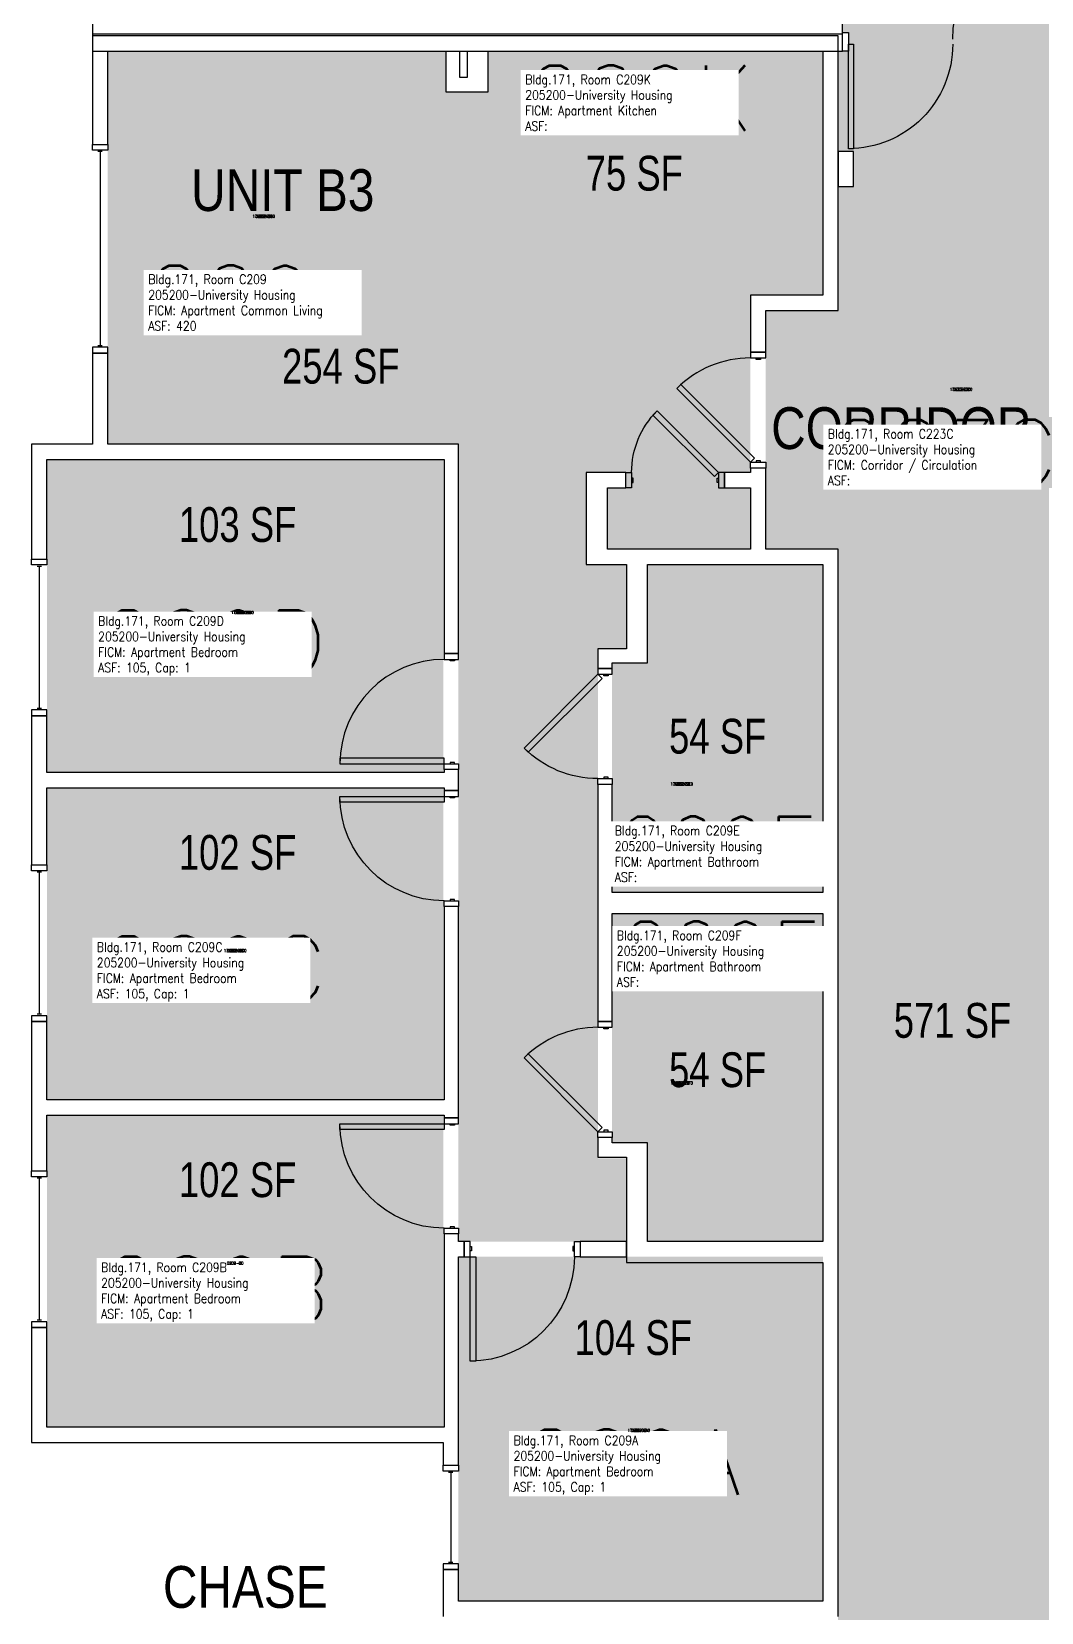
# Model space of a CAD drawing. Header units: inches. Extents: x 56 to 3925, y -1092 to 1472.
# Drawn here: x 2045 to 2394, y 441 to 986 of the extents above; entities that cross this region are included whole.
import ezdxf
from ezdxf.enums import TextEntityAlignment as Align

# ---------------------------------------------------------------- set-up
doc = ezdxf.new("R2010")
doc.units = ezdxf.units.IN
doc.header["$LTSCALE"] = 48
doc.header["$MEASUREMENT"] = 0
for name, color, linetype in [('A-DOOR', 2, 'Continuous'), ('A-GLAZ', 1, 'Continuous'), ('A-IDEN-RNUM', 7, 'Continuous'), ('A-IDEN-SNUM', 4, 'Continuous'), ('A-IDEN-VNUM', 4, 'Continuous'), ('A-MISC', 1, 'Continuous'), ('A-WALL', 5, 'Continuous'), ('AREA-TEXT', 3, 'Continuous'), ('Rooms-Category-Color', 7, 'Continuous'), ('Rooms-College-Color', 7, 'Continuous'), ('Rooms-Department-Color', 7, 'Continuous'), ('Rooms-Division-Color', 7, 'Continuous'), ('Rooms-Information', 7, 'Continuous')]:
    doc.layers.add(name, color=color, linetype=linetype)
doc.styles.add('AREA', font='arial.ttf', dxfattribs={"width": 0.75, "height": 12})
doc.styles.add('ROOMSNUMBER', font='txt.shx', dxfattribs={"height": 0.03})
doc.styles.add('ROOMVNUMBER', font='simplex.shx', dxfattribs={"width": 0.85})
doc.styles.get("Standard").update_dxf_attribs({"font": 'ARIALN.TTF'})

msp = doc.modelspace()

# ---------------------------------------------------------------- hatches: boundary and pattern name
at = {"layer": 'Rooms-Category-Color', "true_color": 0xadadad}
msp.add_hatch(color=253, dxfattribs=at).paths.add_polyline_path([(2280.86, 187.89), (2285.45, 192.48), (2286.69, 191.24), (2320.1, 224.65), (2316.13, 228.62), (2323.65, 236.14), (2323.65, 807.29), (2298.65, 807.29), (2298.65, 889.62), (2323.65, 889.62), (2323.65, 932.39), (2328.92, 932.39), (2328.92, 944.39), (2323.65, 944.39), (2323.65, 979.01), (2327.17, 979.01), (2327.17, 985.51), (2325.17, 985.51), (2325.17, 993.01), (2328.92, 993.01), (2328.92, 1032.14), (2325.17, 1032.14), (2325.17, 1109.63), (2428.66, 1109.63), (2428.66, 1032.14), (2396.8, 1032.14), (2396.8, 1020.14), (2401.17, 1020.14), (2401.17, 985.51), (2399.17, 985.51), (2399.17, 979.01), (2397.42, 979.01), (2397.42, 932.39), (2403.3, 932.39), (2403.3, 889.62), (2428.3, 889.62), (2428.3, 807.29), (2403.3, 807.29), (2403.3, 202.67), (2372.69, 172.06), (2368.53, 176.22), (2359.61, 167.29), (2363.76, 163.14), (2339.28, 138.65), (2336.36, 141.57), (2331.77, 136.97)])
at = {"layer": 'Rooms-Category-Color', "true_color": 0x728ef3}
for points in [[(2188.27, 979.01), (2188.27, 894.87), (2293.4, 894.87), (2293.4, 833.74), (2284.45, 833.74), (2284.45, 828.49), (2293.4, 828.49), (2293.4, 807.29), (2244.02, 807.29), (2244.02, 828.49), (2250.45, 828.49), (2250.45, 833.74), (2236.77, 833.74), (2236.77, 802.04), (2250.65, 802.04), (2250.65, 772.92), (2240.77, 772.92), (2240.77, 597.26), (2250.65, 597.26), (2250.65, 568.51), (2192.65, 568.51), (2192.65, 843.51), (2071.65, 843.51), (2071.65, 979.01)], [(2318.4, 894.87), (2188.27, 894.87), (2188.27, 965.01), (2202.9, 965.01), (2202.9, 979.01), (2318.4, 979.01)], [(2050.65, 838.26), (2050.65, 730.26), (2187.4, 730.26), (2187.4, 838.26)], [(2318.4, 688.9), (2245.65, 688.9), (2245.65, 768.04), (2257.9, 768.04), (2257.9, 802.04), (2318.4, 802.04)], [(2050.65, 617.39), (2187.4, 617.39), (2187.4, 725.01), (2050.65, 725.01)], [(2318.4, 568.51), (2257.9, 568.51), (2257.9, 602.51), (2245.65, 602.51), (2245.65, 681.65), (2318.4, 681.65)], [(2187.4, 504.51), (2050.65, 504.51), (2050.65, 612.14), (2187.4, 612.14)], [(2318.4, 444.51), (2192.65, 444.51), (2192.65, 563.26), (2318.4, 563.26)]]:
    msp.add_hatch(color=171, dxfattribs=at).paths.add_polyline_path(points)
at = {"layer": 'Rooms-College-Color', "true_color": 0xadadad}
for points in [[(2280.86, 187.89), (2285.45, 192.48), (2286.69, 191.24), (2320.1, 224.65), (2316.13, 228.62), (2323.65, 236.14), (2323.65, 807.29), (2298.65, 807.29), (2298.65, 889.62), (2323.65, 889.62), (2323.65, 932.39), (2328.92, 932.39), (2328.92, 944.39), (2323.65, 944.39), (2323.65, 979.01), (2327.17, 979.01), (2327.17, 985.51), (2325.17, 985.51), (2325.17, 993.01), (2328.92, 993.01), (2328.92, 1032.14), (2325.17, 1032.14), (2325.17, 1109.63), (2428.66, 1109.63), (2428.66, 1032.14), (2396.8, 1032.14), (2396.8, 1020.14), (2401.17, 1020.14), (2401.17, 985.51), (2399.17, 985.51), (2399.17, 979.01), (2397.42, 979.01), (2397.42, 932.39), (2403.3, 932.39), (2403.3, 889.62), (2428.3, 889.62), (2428.3, 807.29), (2403.3, 807.29), (2403.3, 202.67), (2372.69, 172.06), (2368.53, 176.22), (2359.61, 167.29), (2363.76, 163.14), (2339.28, 138.65), (2336.36, 141.57), (2331.77, 136.97)], [(2188.27, 979.01), (2188.27, 894.87), (2293.4, 894.87), (2293.4, 833.74), (2284.45, 833.74), (2284.45, 828.49), (2293.4, 828.49), (2293.4, 807.29), (2244.02, 807.29), (2244.02, 828.49), (2250.45, 828.49), (2250.45, 833.74), (2236.77, 833.74), (2236.77, 802.04), (2250.65, 802.04), (2250.65, 772.92), (2240.77, 772.92), (2240.77, 597.26), (2250.65, 597.26), (2250.65, 568.51), (2192.65, 568.51), (2192.65, 843.51), (2071.65, 843.51), (2071.65, 979.01)], [(2318.4, 894.87), (2188.27, 894.87), (2188.27, 965.01), (2202.9, 965.01), (2202.9, 979.01), (2318.4, 979.01)], [(2050.65, 838.26), (2050.65, 730.26), (2187.4, 730.26), (2187.4, 838.26)], [(2318.4, 688.9), (2245.65, 688.9), (2245.65, 768.04), (2257.9, 768.04), (2257.9, 802.04), (2318.4, 802.04)], [(2050.65, 617.39), (2187.4, 617.39), (2187.4, 725.01), (2050.65, 725.01)], [(2318.4, 568.51), (2257.9, 568.51), (2257.9, 602.51), (2245.65, 602.51), (2245.65, 681.65), (2318.4, 681.65)], [(2187.4, 504.51), (2050.65, 504.51), (2050.65, 612.14), (2187.4, 612.14)], [(2318.4, 444.51), (2192.65, 444.51), (2192.65, 563.26), (2318.4, 563.26)]]:
    msp.add_hatch(color=253, dxfattribs=at).paths.add_polyline_path(points)
at = {"layer": 'Rooms-Department-Color', "true_color": 0xacacac}
msp.add_hatch(color=253, dxfattribs=at).paths.add_polyline_path([(2280.86, 187.89), (2285.45, 192.48), (2286.69, 191.24), (2320.1, 224.65), (2316.13, 228.62), (2323.65, 236.14), (2323.65, 807.29), (2298.65, 807.29), (2298.65, 889.62), (2323.65, 889.62), (2323.65, 932.39), (2328.92, 932.39), (2328.92, 944.39), (2323.65, 944.39), (2323.65, 979.01), (2327.17, 979.01), (2327.17, 985.51), (2325.17, 985.51), (2325.17, 993.01), (2328.92, 993.01), (2328.92, 1032.14), (2325.17, 1032.14), (2325.17, 1109.63), (2428.66, 1109.63), (2428.66, 1032.14), (2396.8, 1032.14), (2396.8, 1020.14), (2401.17, 1020.14), (2401.17, 985.51), (2399.17, 985.51), (2399.17, 979.01), (2397.42, 979.01), (2397.42, 932.39), (2403.3, 932.39), (2403.3, 889.62), (2428.3, 889.62), (2428.3, 807.29), (2403.3, 807.29), (2403.3, 202.67), (2372.69, 172.06), (2368.53, 176.22), (2359.61, 167.29), (2363.76, 163.14), (2339.28, 138.65), (2336.36, 141.57), (2331.77, 136.97)])
at = {"layer": 'Rooms-Department-Color', "true_color": 0x604aed}
for points in [[(2188.27, 979.01), (2188.27, 894.87), (2293.4, 894.87), (2293.4, 833.74), (2284.45, 833.74), (2284.45, 828.49), (2293.4, 828.49), (2293.4, 807.29), (2244.02, 807.29), (2244.02, 828.49), (2250.45, 828.49), (2250.45, 833.74), (2236.77, 833.74), (2236.77, 802.04), (2250.65, 802.04), (2250.65, 772.92), (2240.77, 772.92), (2240.77, 597.26), (2250.65, 597.26), (2250.65, 568.51), (2192.65, 568.51), (2192.65, 843.51), (2071.65, 843.51), (2071.65, 979.01)], [(2318.4, 894.87), (2188.27, 894.87), (2188.27, 965.01), (2202.9, 965.01), (2202.9, 979.01), (2318.4, 979.01)], [(2050.65, 838.26), (2050.65, 730.26), (2187.4, 730.26), (2187.4, 838.26)], [(2318.4, 688.9), (2245.65, 688.9), (2245.65, 768.04), (2257.9, 768.04), (2257.9, 802.04), (2318.4, 802.04)], [(2050.65, 617.39), (2187.4, 617.39), (2187.4, 725.01), (2050.65, 725.01)], [(2318.4, 568.51), (2257.9, 568.51), (2257.9, 602.51), (2245.65, 602.51), (2245.65, 681.65), (2318.4, 681.65)], [(2187.4, 504.51), (2050.65, 504.51), (2050.65, 612.14), (2187.4, 612.14)], [(2318.4, 444.51), (2192.65, 444.51), (2192.65, 563.26), (2318.4, 563.26)]]:
    msp.add_hatch(color=173, dxfattribs=at).paths.add_polyline_path(points)
at = {"layer": 'Rooms-Division-Color', "true_color": 0xadadad}
msp.add_hatch(color=253, dxfattribs=at).paths.add_polyline_path([(2280.86, 187.89), (2285.45, 192.48), (2286.69, 191.24), (2320.1, 224.65), (2316.13, 228.62), (2323.65, 236.14), (2323.65, 807.29), (2298.65, 807.29), (2298.65, 889.62), (2323.65, 889.62), (2323.65, 932.39), (2328.92, 932.39), (2328.92, 944.39), (2323.65, 944.39), (2323.65, 979.01), (2327.17, 979.01), (2327.17, 985.51), (2325.17, 985.51), (2325.17, 993.01), (2328.92, 993.01), (2328.92, 1032.14), (2325.17, 1032.14), (2325.17, 1109.63), (2428.66, 1109.63), (2428.66, 1032.14), (2396.8, 1032.14), (2396.8, 1020.14), (2401.17, 1020.14), (2401.17, 985.51), (2399.17, 985.51), (2399.17, 979.01), (2397.42, 979.01), (2397.42, 932.39), (2403.3, 932.39), (2403.3, 889.62), (2428.3, 889.62), (2428.3, 807.29), (2403.3, 807.29), (2403.3, 202.67), (2372.69, 172.06), (2368.53, 176.22), (2359.61, 167.29), (2363.76, 163.14), (2339.28, 138.65), (2336.36, 141.57), (2331.77, 136.97)])
at = {"layer": 'Rooms-Division-Color', "true_color": 0x604aed}
for points in [[(2188.27, 979.01), (2188.27, 894.87), (2293.4, 894.87), (2293.4, 833.74), (2284.45, 833.74), (2284.45, 828.49), (2293.4, 828.49), (2293.4, 807.29), (2244.02, 807.29), (2244.02, 828.49), (2250.45, 828.49), (2250.45, 833.74), (2236.77, 833.74), (2236.77, 802.04), (2250.65, 802.04), (2250.65, 772.92), (2240.77, 772.92), (2240.77, 597.26), (2250.65, 597.26), (2250.65, 568.51), (2192.65, 568.51), (2192.65, 843.51), (2071.65, 843.51), (2071.65, 979.01)], [(2318.4, 894.87), (2188.27, 894.87), (2188.27, 965.01), (2202.9, 965.01), (2202.9, 979.01), (2318.4, 979.01)], [(2050.65, 838.26), (2050.65, 730.26), (2187.4, 730.26), (2187.4, 838.26)], [(2318.4, 688.9), (2245.65, 688.9), (2245.65, 768.04), (2257.9, 768.04), (2257.9, 802.04), (2318.4, 802.04)], [(2050.65, 617.39), (2187.4, 617.39), (2187.4, 725.01), (2050.65, 725.01)], [(2318.4, 568.51), (2257.9, 568.51), (2257.9, 602.51), (2245.65, 602.51), (2245.65, 681.65), (2318.4, 681.65)], [(2187.4, 504.51), (2050.65, 504.51), (2050.65, 612.14), (2187.4, 612.14)], [(2318.4, 444.51), (2192.65, 444.51), (2192.65, 563.26), (2318.4, 563.26)]]:
    msp.add_hatch(color=173, dxfattribs=at).paths.add_polyline_path(points)

# ---------------------------------------------------------------- linework, layer by layer
at = {"layer": 'A-DOOR'}
for p, q in [((2325.17, 979.01), (2325.17, 985.51)), ((2325.17, 985.51), (2327.17, 985.51)), ((2327.17, 985.51), (2327.17, 979.01)), ((2327.17, 981.39), (2328.92, 981.39)), ((2327.17, 945.39), (2327.17, 981.39)), ((2328.92, 981.39), (2328.92, 945.39)), ((2327.17, 979.01), (2325.17, 979.01)), ((2328.92, 945.39), (2327.17, 945.39))]:
    msp.add_line(p, q, dxfattribs=at)
for points in [[(2298.65, 873.23), (2298.65, 875.23), (2293.4, 875.23), (2293.4, 873.23)], [(2296.9, 873.23), (2296.9, 872.73), (2295.4, 872.73), (2295.4, 873.23)], [(2293.4, 837.23), (2294.81, 838.64), (2269.35, 864.1), (2267.94, 862.69)], [(2282.4, 833.74), (2280.98, 832.33), (2259.77, 853.54), (2261.18, 854.96)], [(2298.65, 837.23), (2298.65, 835.23), (2293.4, 835.23), (2293.4, 837.23)], [(2296.9, 837.23), (2296.9, 837.73), (2295.4, 837.73), (2295.4, 837.23)], [(2252.4, 828.49), (2250.4, 828.49), (2250.4, 833.74), (2252.4, 833.74)], [(2252.4, 830.24), (2252.9, 830.24), (2252.9, 831.74), (2252.4, 831.74)], [(2282.4, 830.24), (2281.9, 830.24), (2281.9, 831.74), (2282.4, 831.74)], [(2282.4, 828.49), (2284.4, 828.49), (2284.4, 833.74), (2282.4, 833.74)], [(2192.65, 769.26), (2192.65, 771.26), (2187.77, 771.26), (2187.77, 769.26)], [(2191.27, 769.26), (2191.27, 768.76), (2189.77, 768.76), (2189.77, 769.26)], [(2240.77, 764.15), (2242.18, 762.74), (2216.73, 737.28), (2215.31, 738.7)], [(2245.65, 764.15), (2245.65, 766.15), (2240.77, 766.15), (2240.77, 764.15)], [(2244.27, 764.15), (2244.27, 763.65), (2242.77, 763.65), (2242.77, 764.15)], [(2187.77, 733.26), (2187.77, 735.26), (2151.77, 735.26), (2151.77, 733.26)], [(2192.65, 733.26), (2192.65, 731.26), (2187.77, 731.26), (2187.77, 733.26)], [(2191.27, 733.26), (2191.27, 733.76), (2189.77, 733.76), (2189.77, 733.26)], [(2245.65, 728.15), (2245.65, 726.15), (2240.77, 726.15), (2240.77, 728.15)], [(2244.27, 728.15), (2244.27, 728.65), (2242.77, 728.65), (2242.77, 728.15)], [(2187.77, 722.01), (2187.77, 720.01), (2151.77, 720.01), (2151.77, 722.01)], [(2192.65, 722.01), (2192.65, 724.01), (2187.77, 724.01), (2187.77, 722.01)], [(2191.27, 722.01), (2191.27, 721.51), (2189.77, 721.51), (2189.77, 722.01)], [(2192.65, 686.01), (2192.65, 684.01), (2187.77, 684.01), (2187.77, 686.01)], [(2191.27, 686.01), (2191.27, 686.51), (2189.77, 686.51), (2189.77, 686.01)], [(2245.65, 642.4), (2245.65, 644.4), (2240.77, 644.4), (2240.77, 642.4)], [(2244.27, 642.4), (2244.27, 641.9), (2242.77, 641.9), (2242.77, 642.4)], [(2240.77, 606.4), (2242.18, 607.82), (2216.73, 633.27), (2215.31, 631.86)], [(2192.65, 609.14), (2192.65, 611.14), (2187.77, 611.14), (2187.77, 609.14)], [(2187.77, 609.14), (2187.77, 607.14), (2151.77, 607.14), (2151.77, 609.14)], [(2191.27, 609.14), (2191.27, 608.64), (2189.77, 608.64), (2189.77, 609.14)], [(2245.65, 606.4), (2245.65, 604.4), (2240.77, 604.4), (2240.77, 606.4)], [(2244.27, 606.4), (2244.27, 606.9), (2242.77, 606.9), (2242.77, 606.4)], [(2192.65, 573.14), (2192.65, 571.14), (2187.77, 571.14), (2187.77, 573.14)], [(2191.27, 573.14), (2191.27, 573.64), (2189.77, 573.64), (2189.77, 573.14)], [(2196.64, 568.51), (2194.64, 568.51), (2194.64, 563.26), (2196.64, 563.26)], [(2232.64, 568.51), (2234.64, 568.51), (2234.64, 563.26), (2232.64, 563.26)], [(2196.64, 566.76), (2197.14, 566.76), (2197.14, 565.26), (2196.64, 565.26)], [(2196.64, 563.26), (2198.64, 563.26), (2198.64, 527.26), (2196.64, 527.26)], [(2232.64, 566.76), (2232.14, 566.76), (2232.14, 565.26), (2232.64, 565.26)]]:
    msp.add_lwpolyline(points, close=True, dxfattribs=at)
at = {"layer": 'A-DOOR', "extrusion": (0, 0, -1)}
for centre, radius, start, end in [((-2399.17, 983.14), 36, 0.0006, 90.0006), ((-2327.17, 981.39), 36, 180.0006, 270.0006), ((-2282.4, 833.74), 30, 0, 45), ((-2240.77, 764.15), 36, 270, 315), ((-2187.77, 722.01), 36, 270, 0), ((-2187.77, 609.14), 36, 270, 0), ((-2196.64, 563.26), 36, 180, 270)]:
    msp.add_arc(centre, radius, start, end, dxfattribs=at)
at = {"layer": 'A-DOOR'}
for centre, end in [((2293.4, 837.23), 135), ((2187.77, 733.26), 180), ((2240.77, 606.4), 135)]:
    msp.add_arc(centre, 36, 90, end, dxfattribs=at)
at = {"layer": 'A-GLAZ'}
for p, q in [((2069.77, 944.39), (2068.27, 944.39)), ((2069.02, 944.39), (2069.02, 877.39)), ((2069.77, 877.39), (2068.27, 877.39)), ((2048.77, 801.36), (2047.27, 801.36)), ((2048.02, 801.36), (2048.02, 752.36)), ((2048.77, 752.36), (2047.27, 752.36)), ((2048.77, 695.89), (2047.27, 695.89)), ((2048.02, 695.89), (2048.02, 646.89)), ((2048.77, 646.89), (2047.27, 646.89)), ((2048.77, 590.36), (2047.27, 590.36)), ((2048.02, 590.36), (2048.02, 541.36)), ((2048.77, 541.36), (2047.27, 541.36)), ((2190.77, 488.89), (2189.27, 488.89)), ((2190.02, 488.89), (2190.02, 457.89)), ((2190.77, 457.89), (2189.27, 457.89))]:
    msp.add_line(p, q, dxfattribs=at)
for points in [[(2066.4, 944.89), (2066.4, 946.89), (2071.65, 946.89), (2071.65, 944.89)], [(2066.4, 876.89), (2066.4, 874.89), (2071.65, 874.89), (2071.65, 876.89)], [(2045.4, 801.86), (2045.4, 803.86), (2050.65, 803.86), (2050.65, 801.86)], [(2045.4, 751.86), (2045.4, 749.86), (2050.65, 749.86), (2050.65, 751.86)], [(2045.4, 696.39), (2045.4, 698.39), (2050.65, 698.39), (2050.65, 696.39)], [(2045.4, 646.39), (2045.4, 644.39), (2050.65, 644.39), (2050.65, 646.39)], [(2045.4, 590.86), (2045.4, 592.86), (2050.65, 592.86), (2050.65, 590.86)], [(2045.4, 540.86), (2045.4, 538.86), (2050.65, 538.86), (2050.65, 540.86)], [(2187.4, 489.39), (2187.4, 491.39), (2192.65, 491.39), (2192.65, 489.39)], [(2187.4, 457.39), (2187.4, 455.39), (2192.65, 455.39), (2192.65, 457.39)]]:
    msp.add_lwpolyline(points, close=True, dxfattribs=at)
at = {"layer": 'A-WALL'}
for p, q in [((2066.4, 993.01), (2066.4, 979.01)), ((2325.17, 979.01), (2325.17, 993.01)), ((2066.4, 985.01), (2325.17, 985.01)), ((2066.4, 984.26), (2066.4, 946.89)), ((2323.65, 984.26), (2066.4, 984.26)), ((2323.65, 889.62), (2323.65, 984.26)), ((2066.4, 979.01), (2325.17, 979.01)), ((2071.65, 946.89), (2071.65, 979.01)), ((2071.65, 979.01), (2188.27, 979.01)), ((2188.27, 979.01), (2188.27, 965.01)), ((2193.15, 979.01), (2195.65, 979.01)), ((2193.15, 969.89), (2193.15, 979.01)), ((2195.65, 979.01), (2195.65, 969.89)), ((2202.9, 979.01), (2318.4, 979.01)), ((2202.9, 965.01), (2202.9, 979.01)), ((2318.4, 979.01), (2318.4, 894.87)), ((2188.27, 965.01), (2202.9, 965.01)), ((2195.65, 969.89), (2193.15, 969.89)), ((2066.4, 946.89), (2071.65, 946.89)), ((2328.92, 944.39), (2323.65, 944.39)), ((2323.65, 944.39), (2323.65, 939.14)), ((2328.92, 932.39), (2328.92, 944.39)), ((2323.65, 939.14), (2323.67, 939.14)), ((2323.67, 937.64), (2323.65, 937.64)), ((2323.65, 937.64), (2323.65, 932.39)), ((2323.67, 939.14), (2323.67, 937.64)), ((2323.65, 932.39), (2328.92, 932.39)), ((2293.4, 894.87), (2293.4, 875.23)), ((2318.4, 894.87), (2293.4, 894.87)), ((2298.65, 875.23), (2298.65, 889.62)), ((2298.65, 889.62), (2323.65, 889.62)), ((2066.4, 874.89), (2066.4, 843.51)), ((2071.65, 874.89), (2066.4, 874.89)), ((2071.65, 843.51), (2071.65, 874.89)), ((2293.4, 875.23), (2298.65, 875.23)), ((2045.4, 843.51), (2045.4, 803.86)), ((2066.4, 843.51), (2045.4, 843.51)), ((2192.65, 843.51), (2071.65, 843.51)), ((2192.65, 771.26), (2192.65, 843.51)), ((2050.65, 803.86), (2050.65, 838.26)), ((2050.65, 838.26), (2187.77, 838.26)), ((2187.77, 838.26), (2187.77, 771.26)), ((2293.4, 835.23), (2293.4, 833.74)), ((2298.65, 835.23), (2293.4, 835.23)), ((2298.65, 807.29), (2298.65, 835.23)), ((2236.77, 833.74), (2236.77, 802.04)), ((2250.4, 833.74), (2236.77, 833.74)), ((2250.4, 828.49), (2250.4, 833.74)), ((2293.4, 833.74), (2284.4, 833.74)), ((2284.4, 833.74), (2284.4, 828.49)), ((2244.02, 807.29), (2244.02, 828.49)), ((2244.02, 828.49), (2250.4, 828.49)), ((2284.4, 828.49), (2293.4, 828.49)), ((2293.4, 828.49), (2293.4, 807.29)), ((2293.4, 807.29), (2244.02, 807.29)), ((2323.65, 807.29), (2298.65, 807.29)), ((2323.65, 567.89), (2323.65, 807.29)), ((2045.4, 803.86), (2050.65, 803.86)), ((2236.77, 802.04), (2250.65, 802.04)), ((2250.65, 802.04), (2250.65, 772.92)), ((2257.9, 768.04), (2257.9, 802.04)), ((2257.9, 802.04), (2318.4, 802.04)), ((2318.4, 802.04), (2318.4, 688.9)), ((2187.77, 771.26), (2192.65, 771.26)), ((2240.77, 772.92), (2240.77, 766.15)), ((2250.65, 772.92), (2240.77, 772.92)), ((2240.77, 766.15), (2245.65, 766.15)), ((2245.65, 766.15), (2245.65, 768.04)), ((2245.65, 768.04), (2257.9, 768.04)), ((2045.4, 749.86), (2045.4, 698.39)), ((2050.65, 749.86), (2045.4, 749.86)), ((2050.65, 730.26), (2050.65, 749.86)), ((2187.77, 731.26), (2187.77, 730.26)), ((2192.65, 731.26), (2187.77, 731.26)), ((2192.65, 724.01), (2192.65, 731.26)), ((2187.77, 730.26), (2050.65, 730.26)), ((2240.77, 726.15), (2240.77, 644.4)), ((2245.65, 726.15), (2240.77, 726.15)), ((2245.65, 688.9), (2245.65, 726.15)), ((2050.65, 698.39), (2050.65, 725.01)), ((2050.65, 725.01), (2187.77, 725.01)), ((2187.77, 725.01), (2187.77, 724.01)), ((2187.77, 724.01), (2192.65, 724.01)), ((2045.4, 698.39), (2050.65, 698.39)), ((2318.4, 688.9), (2245.65, 688.9)), ((2187.77, 684.01), (2187.77, 617.39)), ((2192.65, 684.01), (2187.77, 684.01)), ((2192.65, 611.14), (2192.65, 684.01)), ((2245.65, 644.4), (2245.65, 681.65)), ((2245.65, 681.65), (2318.4, 681.65)), ((2318.4, 681.65), (2318.4, 568.51)), ((2050.65, 644.39), (2045.4, 644.39)), ((2045.4, 644.39), (2045.4, 592.86)), ((2050.65, 617.39), (2050.65, 644.39)), ((2240.77, 644.4), (2245.65, 644.4)), ((2187.77, 617.39), (2050.65, 617.39)), ((2050.65, 612.14), (2187.77, 612.14)), ((2050.65, 592.86), (2050.65, 612.14)), ((2187.77, 612.14), (2187.77, 611.14)), ((2187.77, 611.14), (2192.65, 611.14)), ((2240.77, 604.4), (2240.77, 597.64)), ((2245.65, 604.4), (2240.77, 604.4)), ((2245.65, 602.51), (2245.65, 604.4)), ((2257.9, 602.51), (2245.65, 602.51)), ((2257.9, 568.51), (2257.9, 602.51)), ((2240.77, 597.64), (2250.65, 597.64)), ((2250.65, 597.64), (2250.65, 561.26)), ((2045.4, 592.86), (2050.65, 592.86)), ((2187.77, 571.14), (2187.77, 504.51)), ((2192.65, 571.14), (2187.77, 571.14)), ((2192.65, 568.51), (2192.65, 571.14)), ((2194.64, 568.51), (2192.65, 568.51)), ((2194.64, 563.26), (2194.64, 568.51)), ((2250.65, 568.51), (2234.64, 568.51)), ((2234.64, 568.51), (2234.64, 563.26)), ((2250.65, 563.26), (2250.65, 568.51)), ((2318.4, 568.51), (2257.9, 568.51)), ((2323.65, 439.26), (2323.65, 567.89)), ((2192.65, 499.89), (2192.65, 563.26)), ((2192.65, 563.26), (2194.64, 563.26)), ((2234.64, 563.26), (2250.65, 563.26)), ((2250.65, 561.26), (2318.4, 561.26)), ((2318.4, 561.26), (2318.4, 444.51)), ((2045.4, 538.86), (2045.4, 499.26)), ((2050.65, 538.86), (2045.4, 538.86)), ((2050.65, 504.51), (2050.65, 538.86)), ((2187.77, 504.51), (2050.65, 504.51)), ((2045.4, 499.26), (2187.4, 499.26)), ((2187.4, 499.26), (2187.4, 491.39)), ((2192.65, 491.39), (2192.65, 499.89)), ((2187.4, 491.39), (2192.65, 491.39)), ((2187.4, 455.39), (2187.4, 439.26)), ((2192.65, 455.39), (2187.4, 455.39)), ((2192.65, 444.51), (2192.65, 455.39)), ((2318.4, 444.51), (2192.65, 444.51))]:
    msp.add_line(p, q, dxfattribs=at)

# ---------------------------------------------------------------- texts
at = {"layer": 'A-IDEN-RNUM', "style": 'ROOMSNUMBER', "width": 0.85}
for s, p in [('0209-K0', (2233.24, 954.89)), ('0209-00', (2125.5, 921.59)), ('0223-C0', (2366.05, 861.89)), ('0209-D0', (2118.14, 784.94)), ('0209-E0', (2269.69, 725.81)), ('0209-C0', (2115.63, 668.36)), ('0209-F0', (2269.69, 622.68)), ('0209-B0', (2115.63, 560.56)), ('0209-A0', (2254.89, 502.89))]:
    msp.add_text(s, height=1, dxfattribs=at).set_placement(p, align=Align.CENTER)
at = {"layer": 'A-IDEN-SNUM', "style": 'ROOMSNUMBER', "width": 0.85}
for s, p in [('1710C209K0', (2233.24, 954.89)), ('1710C20900', (2125.5, 921.59)), ('1710C223C0', (2366.05, 861.89)), ('1710C209D0', (2118.14, 784.94)), ('1710C209E0', (2269.69, 725.81)), ('1710C209C0', (2115.63, 668.36)), ('1710C209F0', (2269.69, 622.68)), ('1710C209B0', (2115.63, 560.56)), ('1710C209A0', (2254.89, 502.89))]:
    msp.add_text(s, height=1, dxfattribs=at).set_placement(p, align=Align.CENTER)
at = {"layer": 'A-IDEN-VNUM', "style": 'ROOMVNUMBER'}
for s, p in [('209K', (2255.35, 962.83)), ('209', (2114.04, 893.91)), ('223C', (2360.27, 840.62)), ('209D', (2108.01, 775.01)), ('209C', (2108.09, 662.57)), ('209B', (2109.05, 552.12)), ('209A', (2252.4, 492.46))]:
    msp.add_text(s, height=22.5, dxfattribs=at).set_placement(p, align=Align.MIDDLE_CENTER)
at = {"layer": 'A-IDEN-VNUM', "style": 'ROOMVNUMBER', "width": 0.9}
for s, p in [('209E', (2281.8, 703.8)), ('209F', (2282.5, 667.65))]:
    msp.add_text(s, height=22.5, dxfattribs=at).set_placement(p, align=Align.MIDDLE_CENTER)
at = {"layer": 'A-MISC'}
for s, p in [('UNIT B3', (2132.04, 923.91)), ('CORRIDOR', (2345.43, 841.82)), ('CHASE', (2119.12, 442.21))]:
    msp.add_text(s, height=14.4, dxfattribs=at).set_placement(p, align=Align.CENTER)
at = {"layer": 'AREA-TEXT', "style": 'AREA', "width": 0.75}
for s, p in [('75 SF', (2253.33, 936.94)), ('254 SF', (2152.06, 870.39)), ('103 SF', (2116.46, 815.78)), ('54 SF', (2282.08, 742.78)), ('102 SF', (2116.46, 702.72)), ('571 SF', (2363.1, 644.79)), ('54 SF', (2282.08, 627.77)), ('102 SF', (2116.46, 589.84)), ('104 SF', (2252.96, 535.4))]:
    msp.add_text(s, height=12, dxfattribs=at).set_placement(p, align=Align.MIDDLE_CENTER)

# ---------------------------------------------------------------- next in the draw order: texts
at = {"layer": 'Rooms-Information', "char_height": 3.2143, "width": 72, "attachment_point": 7, "style": 'ROOMVNUMBER', "bg_fill": 3, "box_fill_scale": 1.5, "bg_fill_color": 256, "bg_fill_true_color": 13158600, "bg_fill_transparency": 0}
for s, insert in [('Bldg.171, Room C209K^M^J205200-University Housing^M^JFICM: Apartment Kitchen^M^JASF: ', (2215.71, 951.58)), ('Bldg.171, Room C209^M^J205200-University Housing^M^JFICM: Apartment Common Living^M^JASF: 420', (2085.65, 882.66)), ('Bldg.171, Room C223C^M^J205200-University Housing^M^JFICM: Corridor / Circulation^M^JASF: ', (2320.1, 829.37)), ('Bldg.171, Room C209D^M^J205200-University Housing^M^JFICM: Apartment Bedroom^M^JASF: 105, Cap: 1', (2068.37, 763.76)), ('Bldg.171, Room C209E^M^J205200-University Housing^M^JFICM: Apartment Bathroom^M^JASF: ', (2246.6, 692.55)), ('Bldg.171, Room C209F^M^J205200-University Housing^M^JFICM: Apartment Bathroom^M^JASF: ', (2247.31, 656.4)), ('Bldg.171, Room C209C^M^J205200-University Housing^M^JFICM: Apartment Bedroom^M^JASF: 105, Cap: 1', (2067.91, 651.32)), ('Bldg.171, Room C209B^M^J205200-University Housing^M^JFICM: Apartment Bedroom^M^JASF: 105, Cap: 1', (2069.4, 540.87)), ('Bldg.171, Room C209A^M^J205200-University Housing^M^JFICM: Apartment Bedroom^M^JASF: 105, Cap: 1', (2211.68, 481.21))]:
    msp.add_mtext(s, dxfattribs=dict(at, insert=insert))

doc.saveas('drawing.dxf')
